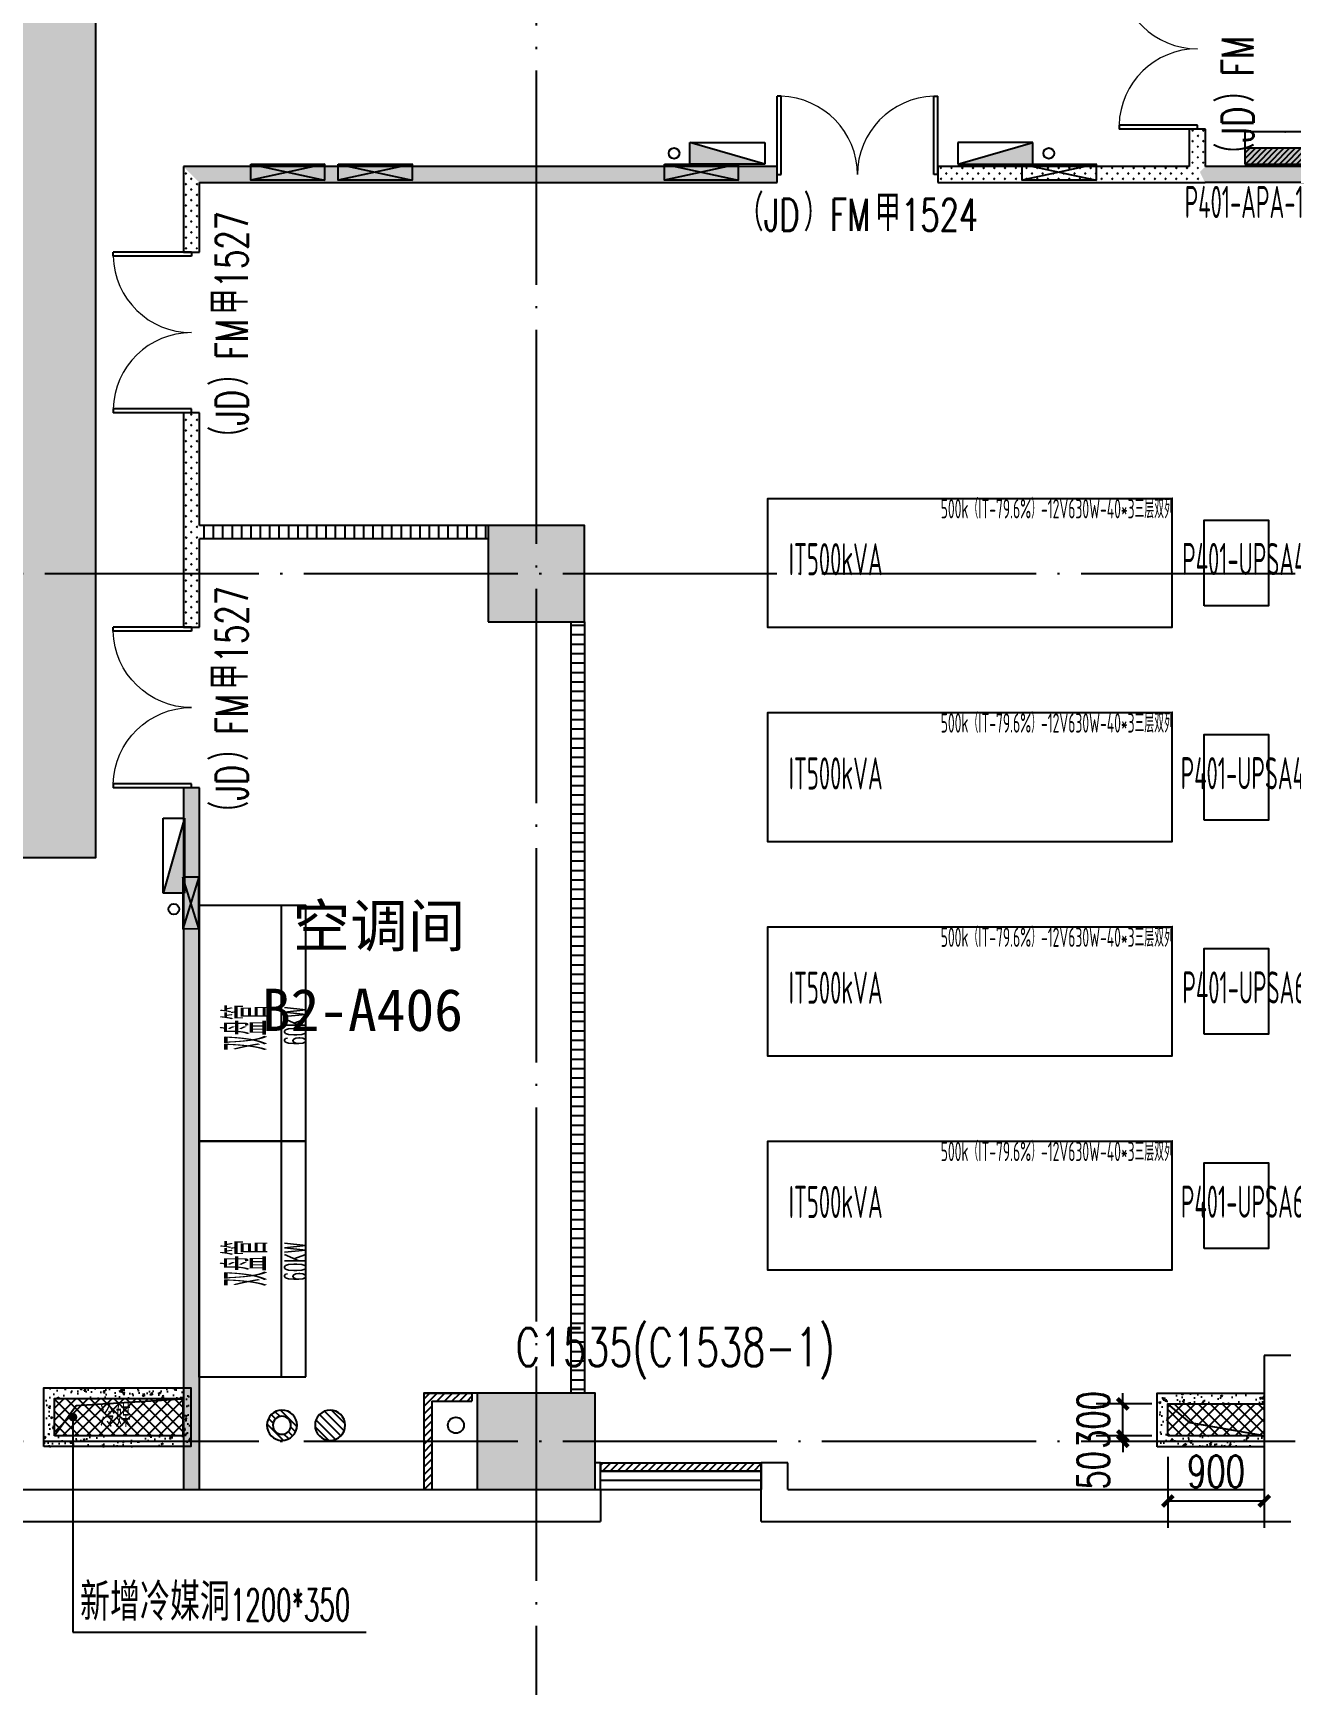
# Model space of a CAD drawing. Extents: x -18502 to 259858, y -468734 to 127958.
# Drawn here: x 4900 to 16650, y -306687 to -291266 of the extents above; entities that cross this region are included whole.
import ezdxf
from ezdxf.enums import TextEntityAlignment as Align

# ---------------------------------------------------------------- set-up
doc = ezdxf.new("R2010")
doc.units = 0
doc.header["$LTSCALE"] = 1000
doc.linetypes.add('参照-弱电底图$0$DOTE', pattern=[2.42, 2, -0.2, 0.02, -0.2])
doc.layers.get('0').update_dxf_attribs({"linetype": 'CONTINUOUS'})
doc.layers.get('Defpoints').update_dxf_attribs({"linetype": 'CONTINUOUS'})
for name, color, linetype in [('参照-弱电底图$0$-暖通提资', 4, 'CONTINUOUS'), ('参照-弱电底图$0$00-新增电气设备', 6, 'CONTINUOUS'), ('参照-弱电底图$0$00-电源设备', 3, 'CONTINUOUS'), ('参照-弱电底图$0$A08-家具设备', 8, 'CONTINUOUS'), ('参照-弱电底图$0$COLUMN', 2, 'CONTINUOUS'), ('参照-弱电底图$0$COOLING', 4, 'CONTINUOUS'), ('参照-弱电底图$0$DIM_LEAD', 3, 'CONTINUOUS'), ('参照-弱电底图$0$DOOR_FIRE_TEXT', 7, 'CONTINUOUS'), ('参照-弱电底图$0$DOTE', 14, '参照-弱电底图$0$DOTE'), ('参照-弱电底图$0$EQUIP-箱柜', 3, 'CONTINUOUS'), ('参照-弱电底图$0$EQUIP_地漏', 7, 'CONTINUOUS'), ('参照-弱电底图$0$EQUIP_消火栓', 7, 'CONTINUOUS'), ('参照-弱电底图$0$PUB_HATCH', 8, 'CONTINUOUS'), ('参照-弱电底图$0$PUB_TEXT', 7, 'CONTINUOUS'), ('参照-弱电底图$0$VPIPE-消防', 1, 'CONTINUOUS'), ('参照-弱电底图$0$VPIPE-雨水', 4, 'CONTINUOUS'), ('参照-弱电底图$0$WALL', 2, 'CONTINUOUS'), ('参照-弱电底图$0$WALL-MOVE', 4, 'CONTINUOUS'), ('参照-弱电底图$0$WINDOW', 4, 'CONTINUOUS'), ('参照-弱电底图$0$WINDOW_TEXT', 7, 'CONTINUOUS'), ('参照-弱电底图$0$图层1-房间名称', 4, 'CONTINUOUS'), ('参照-弱电底图$0$图层1-房间编号', 51, 'CONTINUOUS'), ('参照-弱电底图$0$图层1-电气新变化洞口', 10, 'CONTINUOUS'), ('参照-弱电底图$0$图层1-空调间隔墙', 7, 'CONTINUOUS'), ('参照-弱电底图$0$图层1-钢平台钢梁', 30, 'CONTINUOUS'), ('参照-弱电底图$0$图层1-防火门', 6, 'CONTINUOUS'), ('参照-弱电底图$0$磐龙-图', 7, 'CONTINUOUS'), ('参照-弱电底图$0$空调设备', 3, 'CONTINUOUS'), ('参照-生产网桥架$0$T通信桥架-主', 5, 'CONTINUOUS')]:
    doc.layers.add(name, color=color, linetype=linetype)
doc.styles.add('参照-弱电底图$0$_TCH_DIM', font='SIMPLEX', dxfattribs={"width": 0.8, "bigfont": 'HZTXT.shx'})
doc.styles.add('参照-弱电底图$0$_TCH_DIM_T3_T3', font='SIMPLEX', dxfattribs={"width": 0.49827, "bigfont": 'GBCBIG.shx'})
doc.styles.add('参照-弱电底图$0$_TCH_LABEL', font='COMPLEX', dxfattribs={"bigfont": 'GBCBIG.shx'})
doc.styles.add('参照-弱电底图$0$_TCH_WINDOW', font='SIMPLEX', dxfattribs={"height": 3.5, "bigfont": 'GBCBIG.shx'})
doc.styles.add('参照-弱电底图$0$AEC_DIM_T3', font='SIMPLEX', dxfattribs={"width": 0.705882, "bigfont": 'GBCBIG.shx'})
doc.styles.add('参照-弱电底图$0$AUDIT_D_250910134057-0', font='simhei.ttf', dxfattribs={"width": 0.8})
doc.styles.add('参照-弱电底图$0$HZDX', font='gbenor.shx', dxfattribs={"width": 0.7, "bigfont": 'gbcbig.shx'})
doc.styles.add('参照-弱电底图$0$STANDARD', font='GBENOR', dxfattribs={"bigfont": 'GBCBIG'})
doc.dimstyles.new('参照-弱电底图$0$_AEC_ARCH&&100', dxfattribs={"dimtxt": 297.5, "dimasz": 100, "dimexe": 250, "dimexo": 300, "dimgap": 126.25, "dimtad": 1, "dimdec": 0, "dimzin": 0, "dimdsep": 46, "dimtxsty": '参照-弱电底图$0$AEC_DIM_T3', "dimblk": '参照-弱电底图$0$_ArchTick', "dimcen": 0.09, "dimclrt": 7, "dimazin": 2, "dimtfac": 1, "dimtdec": 0, "dimtix": 1, "dimtmove": 2, "dimatfit": 3, "dimfxl": 100, "dimtolj": 1, "dimtzin": 0, "dimarcsym": 0})
pattern_1 = [(45, (1095025.52, 201318.12), (-50.0000013, 50.0000013), [16, -54.71068]), (135, (1095136.83, 201318.12), (-50.0000013, -50.0000013), [16, -54.71068])]
pattern_2 = [(45, (1095008.53, 201339.68), (-35.3553532, 35.3553532), [])]

# ---------------------------------------------------------------- blocks, each defined once
blk = doc.blocks.new('参照-弱电底图$0$封堵004')
at = {"layer": '参照-弱电底图$0$PUB_HATCH'}
h = blk.add_hatch(dxfattribs=at)
h.set_pattern_fill('普通砖', color=0, scale=20, style=0)
h.set_pattern_definition([(45, (0, 35.9), (-35.3553532, 35.3553532), [])])
h.paths.add_polyline_path([(-1243988, -518062), (-1242488, -518062), (-1242488, -517987), (-1243988, -517987)])
at = {"layer": '参照-弱电底图$0$WALL-MOVE', "color": 0}
for p, q in [((-1243988, -517987), (-1242488, -517987)), ((-1243988, -517987), (-1243988, -518062)), ((-1242488, -517987), (-1242488, -518062)), ((-1243988, -518062), (-1242488, -518062))]:
    blk.add_line(p, q, dxfattribs=at)
blk = doc.blocks.new('参照-弱电底图$0$$TwtSys$00000434')
at = {"color": 0}
for p, q in [((-0.5, 0.5), (-0.5, -0.5)), ((-0.5, -0.5), (0.5, 0.5)), ((0.5, 0.5), (-0.5, 0.5)), ((0.5, -0.5), (0.5, 0.5)), ((-0.5, -0.5), (0.5, -0.5))]:
    blk.add_line(p, q, dxfattribs=at)
blk.add_solid([(0.5, -0.5), (0.5, 0.5), (-0.5, -0.5)], dxfattribs=at)
blk = doc.blocks.new('参照-弱电底图$0$$TwtSys$00000327')
at = {"color": 0}
for p, q in [((-94, -9, 0), (9, 94, 0)), ((-9, -94, 0), (94, 9, 0)), ((12, 55, 0), (42, 84, 0)), ((40, 40, 0), (66, 66, 0)), ((55, 12, 0), (84, 42, 0)), ((-84, -42, 0), (-55, -12, 0)), ((-66, -66, 0), (-40, -40, 0)), ((-42, -84, 0), (-12, -55, 0))]:
    blk.add_line(p, q, dxfattribs=at)
for radius in [94, 56.4]:
    blk.add_circle((0, 0, 0), radius, dxfattribs=at)
blk = doc.blocks.new('参照-弱电底图$0$$TwtSys$00000141')
at = {"color": 0}
for p, q in [((-94, 8), (-10, 92)), ((-94, 8), (-10, 92)), ((-87, -35), (35, 87)), ((-87, -35), (35, 87)), ((-66, -66), (66, 66)), ((-66, -66), (66, 66)), ((-32, -87), (88, 33)), ((-32, -87), (88, 33)), ((11, -92), (92, -11)), ((11, -92), (92, -11))]:
    blk.add_line(p, q, dxfattribs=at)
blk.add_circle((0, 0), 94, dxfattribs=at)
blk.add_circle((0, 0), 94, dxfattribs=at)
blk = doc.blocks.new('参照-弱电底图$0$_ArchTick')
at = {"color": 0, "linetype": 'ByBlock', "const_width": 0.4}
blk.add_lwpolyline([(-0.5, -0.5), (0.5, 0.5)], dxfattribs=at)
blk = doc.blocks.new('*D329')
at = {"layer": 'Defpoints', "color": 0, "transparency": 16777216}
for p in [(15079, -304363), (15651, -304363), (15651, -304413)]:
    blk.add_point(p, dxfattribs=at)
at = {"layer": '参照-弱电底图$0$图层1-电气新变化洞口', "color": 0, "lineweight": -2, "transparency": 16777216}
for p, q in [((15351, -304363), (14829, -304363)), ((15351, -304413), (14829, -304413)), ((15079, -304363), (15079, -304263)), ((15079, -304413), (15079, -304363)), ((15079, -304413), (15079, -304513))]:
    blk.add_line(p, q, dxfattribs=at)
at = {"layer": '参照-弱电底图$0$图层1-电气新变化洞口', "color": 0, "lineweight": -2, "transparency": 16777216, "xscale": 100, "yscale": 100, "zscale": 100}
for p, rotation in [((15079, -304363), 270), ((15079, -304413), 90)]:
    blk.add_blockref('参照-弱电底图$0$_ArchTick', p, dxfattribs=dict(at, rotation=rotation))
at = {"layer": '参照-弱电底图$0$图层1-电气新变化洞口', "color": 7, "transparency": 16777216, "insert": (14804, -304683), "char_height": 297.5, "attachment_point": 5, "rotation": 90, "style": '参照-弱电底图$0$AEC_DIM_T3'}
blk.add_mtext('\\A1;50', dxfattribs=at)
blk = doc.blocks.new('*D330')
at = {"layer": 'Defpoints', "color": 0, "transparency": 16777216}
for p in [(15079, -304063), (15651, -304063), (15651, -304363)]:
    blk.add_point(p, dxfattribs=at)
at = {"layer": '参照-弱电底图$0$图层1-电气新变化洞口', "color": 0, "lineweight": -2, "transparency": 16777216}
for p, q in [((15351, -304063), (14829, -304063)), ((15079, -304063), (15079, -303963)), ((15079, -304363), (15079, -304063)), ((15351, -304363), (14829, -304363)), ((15079, -304363), (15079, -304463))]:
    blk.add_line(p, q, dxfattribs=at)
at = {"layer": '参照-弱电底图$0$图层1-电气新变化洞口', "color": 0, "lineweight": -2, "transparency": 16777216, "xscale": 100, "yscale": 100, "zscale": 100}
for p, rotation in [((15079, -304063), 270), ((15079, -304363), 90)]:
    blk.add_blockref('参照-弱电底图$0$_ArchTick', p, dxfattribs=dict(at, rotation=rotation))
at = {"layer": '参照-弱电底图$0$图层1-电气新变化洞口', "color": 7, "transparency": 16777216, "insert": (14804, -304213), "char_height": 297.5, "attachment_point": 5, "rotation": 90, "style": '参照-弱电底图$0$AEC_DIM_T3'}
blk.add_mtext('\\A1;300', dxfattribs=at)
blk = doc.blocks.new('*D331')
at = {"layer": 'Defpoints', "color": 0, "transparency": 16777216}
for p in [(15500, -304259), (16400, -304259), (16400, -304969)]:
    blk.add_point(p, dxfattribs=at)
at = {"layer": '参照-弱电底图$0$图层1-电气新变化洞口', "color": 0, "lineweight": -2, "transparency": 16777216}
for p, q in [((15500, -304559), (15500, -305219)), ((16400, -304559), (16400, -305219)), ((15500, -304969), (16400, -304969))]:
    blk.add_line(p, q, dxfattribs=at)
at = {"layer": '参照-弱电底图$0$图层1-电气新变化洞口', "color": 0, "lineweight": -2, "transparency": 16777216, "xscale": 100, "yscale": 100, "zscale": 100, "rotation": 180}
blk.add_blockref('参照-弱电底图$0$_ArchTick', (15500, -304969), dxfattribs=at)
at = {"layer": '参照-弱电底图$0$图层1-电气新变化洞口', "color": 0, "lineweight": -2, "transparency": 16777216, "xscale": 100, "yscale": 100, "zscale": 100}
blk.add_blockref('参照-弱电底图$0$_ArchTick', (16400, -304969), dxfattribs=at)
at = {"layer": '参照-弱电底图$0$图层1-电气新变化洞口', "color": 7, "transparency": 16777216, "insert": (15950, -304694), "char_height": 297.5, "attachment_point": 5, "style": '参照-弱电底图$0$AEC_DIM_T3'}
blk.add_mtext('\\A1;900', dxfattribs=at)
blk = doc.blocks.new('参照-弱电底图$0$$TCHSYS$WIN2D')
at = {"color": 0}
for p, q in [((-0.5, 0.5), (0.5, 0.5)), ((-0.5, 0.5), (-0.5, -0.5)), ((0.5, 0.5), (0.5, -0.5)), ((0.5, 0.167), (-0.5, 0.167)), ((0.5, -0.167), (-0.5, -0.167)), ((-0.5, -0.5), (0.5, -0.5))]:
    blk.add_line(p, q, dxfattribs=at)
blk = doc.blocks.new('参照-弱电底图$0$_FZH')
at = {"color": 0}
blk.add_lwpolyline([(-0.5, -0.5), (0.5, -0.5), (0.5, 0.5), (-0.5, 0.5)], close=True, dxfattribs=at)
at = {"layer": '参照-弱电底图$0$PUB_HATCH', "color": 0}
blk.add_solid([(-0.5, -0.5), (0.5, -0.5), (-0.5, 0.5), (0.5, 0.5)], dxfattribs=at)
blk = doc.blocks.new('参照-弱电底图$0$$DorLib2D$00000002')
at = {"color": 0}
for p, q in [((-0.5, 0), (-0.5, 0.4875)), ((-0.475, 0.4875), (-0.5, 0.4875)), ((-0.475, 0), (-0.475, 0.4875)), ((0.475, 0), (0.475, 0.4875)), ((0.475, 0.4875), (0.5, 0.4875)), ((0.5, 0), (0.5, 0.4875)), ((-0.5, 0), (-0.475, 0)), ((0.5, 0), (0.475, 0))]:
    blk.add_line(p, q, dxfattribs=at)
at = {"color": 0, "lineweight": 13}
for centre, start, end in [((-0.4875, 0), 0, 88.53072), ((0.4875, 0), 91.46928, 180)]:
    blk.add_arc(centre, 0.4875, start, end, dxfattribs=at)
blk = doc.blocks.new('参照-弱电底图$0$500K-79.6')
at = {"color": 3}
blk.add_lwpolyline([(-1036371, -507933), (-1040151, -507933), (-1040151, -509133), (-1036371, -509133)], close=True, dxfattribs=at)
at = {"layer": '参照-弱电底图$0$00-新增电气设备', "color": 3}
blk.add_lwpolyline([(-1036071, -508933), (-1036071, -508133), (-1035471, -508133), (-1035471, -508933)], close=True, dxfattribs=at)
at = {"layer": '参照-弱电底图$0$00-新增电气设备', "color": 3, "style": '参照-弱电底图$0$HZDX', "width": 0.6}
blk.add_text('500k（IT-79.6%）-12V630W-40*3三层双列', height=180, rotation=360, dxfattribs=at).set_placement((-1037444, -508117), align=Align.CENTER)
blk = doc.blocks.new('参照-弱电底图$0$20250926.194024998694658')
for p in [(1040232, 516283), (1040232, 514283), (1040232, 512283), (1040232, 510283)]:
    blk.add_blockref('参照-弱电底图$0$500K-79.6', p)
at = {"layer": '参照-弱电底图$0$00-新增电气设备', "color": 0, "style": '参照-弱电底图$0$HZDX', "width": 0.6}
for p in [(718, 7635), (718, 5635), (718, 3635), (718, 1635)]:
    blk.add_text('IT500kVA', height=300, rotation=360, dxfattribs=at).set_placement(p, align=Align.CENTER)
for s, p in [('P401-UPSA4-1-BOX', (4878, 7637)), ('P401-UPSA4-2-BOX', (4878, 5637)), ('P401-UPSA6-1-BOX', (4878, 3637)), ('P401-UPSA6-2-BOX', (4878, 1637))]:
    blk.add_text(s, height=300, dxfattribs=at).set_placement(p, align=Align.CENTER)
blk = doc.blocks.new('*X87')
at = {"color": 0}
for p, q in [((-250, 33), (-183, 100)), ((-250, 68), (-218, 100)), ((-247, 0), (-147, 100)), ((-212, 0), (-112, 100)), ((-177, 0), (-77, 100)), ((-141, 0), (-41, 100)), ((-106, 0), (-6, 100)), ((-71, 0), (29, 100)), ((-35, 0), (65, 100)), ((0, 0), (100, 100)), ((35, 0), (135, 100)), ((71, 0), (171, 100)), ((106, 0), (206, 100)), ((141, 0), (241, 100)), ((177, 0), (250, 73)), ((212, 0), (250, 38)), ((247, 0), (250, 3))]:
    blk.add_line(p, q, dxfattribs=at)
blk = doc.blocks.new('参照-弱电底图$0$$equip$00001414')
for p, q in [((0.75, 0.6), (-0.75, 0.6)), ((-0.75, 0.6), (-0.75, 0)), ((0.75, 0), (0.75, 0.6)), ((-0.75, 0.3), (0.75, 0.3)), ((-0.75, 0), (0.75, 0))]:
    blk.add_line(p, q)
at = {"const_width": 0.3}
blk.add_lwpolyline([(-0.75, 0.15), (0.75, 0.15)], dxfattribs=at)
for p in [(0, 0.6), (-0.75, 0.3), (0, 0), (0.75, 0.3)]:
    blk.add_point(p)
at = {"xscale": 0.0030000000006112, "yscale": 0.0030000000006112, "zscale": 0.0030000000006112}
blk.add_blockref('*X87', (0, 0), dxfattribs=at)
at = {"style": '参照-弱电底图$0$_TCH_LABEL', "flags": 9}
blk.add_attdef('A', (0, 0), '', height=0.00002, dxfattribs=at)
blk = doc.blocks.new('参照-弱电底图$0$zw$4A2B')
at = {"layer": '参照-弱电底图$0$EQUIP-箱柜', "xscale": 500, "yscale": 500, "zscale": 500}
blk.add_blockref('参照-弱电底图$0$$equip$00001414', (16595, 11924), dxfattribs=at)
at = {"layer": '参照-弱电底图$0$00-新增电气设备', "color": 0, "style": '参照-弱电底图$0$HZDX', "width": 0.6}
blk.add_text('P401-APA-1', height=300, rotation=360, dxfattribs=at).set_placement((16213, 11420), align=Align.CENTER)
blk = doc.blocks.new('参照-弱电底图$0$双盘管-60')
at = {"layer": '参照-弱电底图$0$COOLING', "color": 0}
blk.add_line((5237723, -473196), (5237723, -475396), dxfattribs=at)
blk.add_lwpolyline([(5237494, -473196), (5237494, -475396), (5238494, -475396), (5238494, -473196)], close=True, dxfattribs=at)
at = {"layer": '参照-弱电底图$0$COOLING', "color": 0, "style": '参照-弱电底图$0$_TCH_DIM_T3_T3', "width": 0.49827}
for s, height, p in [('双盘管', 400, (5237855, -474043)), ('60KW', 200, (5237494, -474091))]:
    blk.add_text(s, height=height, rotation=630, dxfattribs=at).set_placement(p)

msp = doc.modelspace()

# ---------------------------------------------------------------- hatches: boundary and pattern name
at = {"layer": '参照-弱电底图$0$-暖通提资'}
h = msp.add_hatch(dxfattribs=at)
h.set_pattern_fill('ANSI37', color=0, scale=50)
h.set_pattern_definition([(45, (1095008.53, 201303.95), (-56.126601, 56.126601), []), (135, (1095008.53, 201303.95), (-56.126601, -56.126601), [])])
h.paths.add_polyline_path([(5100.1, -304362.5), (5100.1, -304012.5), (6300, -304012.5), (6300, -304362.5)])
h.paths.add_polyline_path([(50, -289412.5), (400, -289412.5), (400, -291212.5), (50, -291212.5)])
h = msp.add_hatch(dxfattribs=at)
h.set_pattern_fill('ANSI37', color=0, scale=50)
h.set_pattern_definition([(45, (1095008.53, 201303.95), (-56.126601, 56.126601), []), (135, (1095008.53, 201303.95), (-56.126601, -56.126601), [])])
h.paths.add_polyline_path([(5100.1, -304362.5), (5100.1, -304012.5), (6300, -304012.5), (6300, -304362.5)])
h.paths.add_polyline_path([(50, -289412.5), (50, -291212.5), (400, -291212.5), (400, -289412.5)])
h = msp.add_hatch(dxfattribs=at)
h.set_pattern_fill('AR-CONC', color=0, scale=100)
h.set_pattern_definition([(50, (1095008.53, 201303.78), (182.184669, -15.939086), [19.05, -209.55]), (355, (1095008.53, 201303.78), (-35.242826, 191.056643), [15.24, -167.64]), (100.451, (1095023.71, 201302.45), (146.942502, 175.116688), [16.19, -178.09]), (46.1842, (1095008.53, 201354.58), (271.07904, -42.04233), [28.575, -314.325]), (96.6356, (1095031.12, 201351.07), (237.404234, 247.425556), [24.285, -267.135]), (351.184, (1095008.53, 201354.58), (237.404606, 247.42512), [22.86, -251.46]), (21, (1095033.93, 201341.88), (151.61488, -102.265519), [19.05, -209.55]), (326, (1095033.93, 201341.88), (61.802028, 184.187966), [15.24, -167.64]), (71.4514, (1095046.56, 201333.35), (213.41649, 81.922858), [16.19, -178.09]), (37.5, (1095008.53, 201303.78), (3.0886033, 84.555039), [0, -165.608, 0, -170.18, 0, -168.275]), (7.5, (1095008.53, 201303.78), (66.8196625, 100.180575), [0, -97.028, 0, -161.798, 0, -64.135]), (327.5, (1094951.886, 201303.78), (135.590595, -5.728744), [0, -63.5, 0, -198.12, 0, -262.89]), (317.5, (1094926.49, 201303.78), (148.129181, 25.426491), [0, -82.55, 0, -131.572, 0, -186.69])])
h.paths.add_polyline_path([(5000.1, -304462.5), (5000.1, -303912.5), (6375, -303912.5), (6375, -304462.5)])
h.paths.add_polyline_path([(5100.1, -304362.5), (5100.1, -304012.5), (6300, -304012.5), (6300, -304362.5)], flags=16)
at = {"layer": '参照-弱电底图$0$PUB_HATCH'}
h = msp.add_hatch(dxfattribs=at)
h.set_pattern_fill('石膏板', color=8, scale=20, style=0)
h.set_pattern_definition(pattern_1)
h.paths.add_polyline_path([(15850.3, -292512.7), (15850.3, -292162.7), (15700.3, -292162.7), (15700.3, -292512.7), (15799.3, -292562.7)])
h = msp.add_hatch(dxfattribs=at)
h.set_pattern_fill('石膏板', color=8, scale=20, style=0)
h.set_pattern_definition(pattern_1)
h.paths.add_polyline_path([(6305, -292512.7), (6305, -293312.7), (6455, -293312.7), (6455, -292662.7)])
h = msp.add_hatch(dxfattribs=at)
h.set_pattern_fill('石膏板', color=8, scale=20, style=0)
h.set_pattern_definition(pattern_1)
h.paths.add_polyline_path([(6455, -292662.7), (11850.4, -292662.7), (11850.4, -292512.7), (6305, -292512.7)])
h = msp.add_hatch(dxfattribs=at)
h.set_pattern_fill('石膏板', color=8, scale=20, style=0)
h.set_pattern_definition(pattern_1)
h.paths.add_polyline_path([(15700.3, -292512.7), (13350.4, -292512.7), (13350.4, -292662.7), (15847.3, -292662.7), (15799.3, -292562.7)])
h = msp.add_hatch(dxfattribs=at)
h.set_pattern_fill('石膏板', color=8, scale=20, style=0)
h.set_pattern_definition(pattern_1)
h.paths.add_polyline_path([(38400, -292587.7), (38325, -292512.7), (15850.3, -292512.7), (15799.3, -292562.7), (15847.3, -292662.7), (38325, -292662.7)])
h = msp.add_hatch(dxfattribs=at)
h.set_pattern_fill('石膏板', color=8, scale=20, style=0)
h.set_pattern_definition(pattern_1)
h.paths.add_polyline_path([(6455, -295862.7), (6455, -294812.7), (6305, -294812.7), (6305, -295987.7), (6405, -295946)])
h = msp.add_hatch(dxfattribs=at)
h.set_pattern_fill('石膏板', color=8, scale=20, style=0)
h.set_pattern_definition(pattern_1)
h.paths.add_polyline_path([(6305, -295987.7), (6305, -296812.7), (6455, -296812.7), (6455, -295987.7), (6405, -295946)])
h = msp.add_hatch(dxfattribs=at)
h.set_pattern_fill('石膏板', color=8, scale=20, style=0)
h.set_pattern_definition(pattern_1)
h.paths.add_polyline_path([(6455, -304862.7), (6455, -298312.7), (6305, -298312.7), (6305, -304862.7)])
h = msp.add_hatch(dxfattribs=at)
h.set_pattern_fill('普通砖', color=8, scale=20, style=0)
h.set_pattern_definition(pattern_2)
h.paths.add_polyline_path([(8550.5, -303962.7), (8625.5, -304037.7), (9000, -304037.7), (9000, -303962.7)])
h = msp.add_hatch(dxfattribs=at)
h.set_pattern_fill('普通砖', color=8, scale=20, style=0)
h.set_pattern_definition(pattern_2)
h.paths.add_polyline_path([(8625.5, -304037.7), (8550.5, -303962.7), (8550.5, -304862.7), (8625.5, -304862.7)])
at = {"layer": '参照-弱电底图$0$图层1-电气新变化洞口'}
h = msp.add_hatch(dxfattribs=at)
h.set_pattern_fill('AR-CONC', color=0, scale=100)
h.set_pattern_definition([(50, (1280189.01, -131964.78), (182.184669, -15.939086), [19.05, -209.55]), (355, (1280189.01, -131964.78), (-35.242826, 191.056643), [15.24, -167.64]), (100.451, (1280204.2, -131966.1), (146.942502, 175.116688), [16.19, -178.09]), (46.1842, (1280189, -131913.98), (271.07904, -42.042328), [28.575, -314.325]), (96.6356, (1280211.6, -131917.48), (237.404234, 247.425556), [24.285, -267.135]), (351.184, (1280189, -131913.98), (237.404606, 247.42512), [22.86, -251.46]), (21, (1280214.41, -131926.68), (151.61488, -102.265519), [19.05, -209.55]), (326, (1280214.41, -131926.68), (61.802028, 184.187966), [15.24, -167.64]), (71.4514, (1280227.04, -131935.2), (213.41649, 81.922858), [16.19, -178.09]), (37.5, (1280189.01, -131964.78), (3.0886033, 84.555039), [0, -165.608, 0, -170.18, 0, -168.275]), (7.5, (1280189.01, -131964.78), (66.8196625, 100.180575), [0, -97.028, 0, -161.798, 0, -64.135]), (327.5, (1280132.37, -131964.78), (135.590595, -5.728744), [0, -63.5, 0, -198.12, 0, -262.89]), (317.5, (1280106.97, -131964.78), (148.129181, 25.426491), [0, -82.55, 0, -131.572, 0, -186.69])])
h.paths.add_polyline_path([(15400, -304462.7), (15400, -303962.7), (16400, -303962.7), (16400, -304462.7)])
h.paths.add_polyline_path([(15500, -304362.7), (15500, -304062.7), (16400, -304062.7), (16400, -304362.7)], flags=16)
h = msp.add_hatch(dxfattribs=at)
h.set_pattern_fill('ANSI37', color=0, scale=50)
h.set_pattern_definition([(45, (1280189.01, -131964.78), (-56.126601, 56.126601), []), (135, (1280189.01, -131964.78), (-56.126601, -56.126601), [])])
h.paths.add_polyline_path([(15500, -304362.7), (15500, -304062.7), (16400, -304062.7), (16400, -304362.7)])
at = {"layer": '参照-生产网桥架$0$T通信桥架-主'}
h = msp.add_hatch(dxfattribs=at)
h.set_pattern_fill('HONEY', color=256, scale=100, angle=-90)
h.set_pattern_definition([(270, (-55387.44, -465576.2), (137.4815, -238.125), [158.75, -317.5]), (30, (-55387.44, -465576.2), (137.48155, 238.12497), [158.75, -317.5]), (330, (-55387.44, -465576.2), (274.96305, -3e-05), [-317.5, 158.75])])
h.paths.add_polyline_path([(5487.5, -274212.8), (4687.5, -274212.8), (4687.5, -298962.8), (5487.5, -298962.8)])

# ---------------------------------------------------------------- linework, layer by layer
at = {"layer": '参照-弱电底图$0$-暖通提资', "color": 0}
for points in [[(5000.1, -304462.5), (5000.1, -303912.5), (6375, -303912.5), (6375, -304462.5)], [(5100.1, -304362.5), (5100.1, -304012.5), (6300, -304012.5), (6300, -304362.5)]]:
    msp.add_lwpolyline(points, close=True, dxfattribs=at)
msp.add_lwpolyline([(6300, -304018.8), (5301.6, -304080), (5100.1, -304362.5)], dxfattribs=at)
at = {"layer": '参照-弱电底图$0$A08-家具设备', "color": 8}
msp.add_lwpolyline([(9150, -303962.7), (8550.5, -303962.7), (8550.5, -304862.7)], dxfattribs=at)
at = {"layer": '参照-弱电底图$0$DIM_LEAD', "color": 0}
for p, q in [((5273.2, -304186.9), (5273.2, -306193)), ((5273.2, -306193), (8012.1, -306193))]:
    msp.add_line(p, q, dxfattribs=at)
at = {"layer": '参照-弱电底图$0$DIM_LEAD', "color": 0, "const_width": 40}
msp.add_lwpolyline([(5273.2, -304166.9, 1), (5273.2, -304206.9, 1)], format="xyb", close=True, dxfattribs=at)
at = {"layer": '参照-弱电底图$0$DOTE', "color": 8}
for p, q in [((9600, -245635.4), (9600, -308147.8)), ((9600, -245635.4), (9600, -308147.8)), ((-4670.9, -296312.7), (81207.9, -296312.7)), ((-4670.9, -296312.7), (81118.8, -296312.7)), ((-4670.9, -304412.7), (81207.9, -304412.7)), ((-4670.9, -304412.7), (81118.8, -304412.7))]:
    msp.add_line(p, q, dxfattribs=at)
at = {"layer": '参照-弱电底图$0$PUB_HATCH', "color": 8}
for p, q in [((6498.8, -295987.7), (6498.8, -295862.7)), ((6586.5, -295987.7), (6586.5, -295862.7)), ((6674.2, -295987.7), (6674.2, -295862.7)), ((6761.9, -295987.7), (6761.9, -295862.7)), ((6849.6, -295987.7), (6849.6, -295862.7)), ((6937.3, -295987.7), (6937.3, -295862.7)), ((7025, -295987.7), (7025, -295862.7)), ((7112.7, -295987.7), (7112.7, -295862.7)), ((7200.4, -295987.7), (7200.4, -295862.7)), ((7288.1, -295987.7), (7288.1, -295862.7)), ((7375.8, -295987.7), (7375.8, -295862.7)), ((7463.5, -295987.7), (7463.5, -295862.7)), ((7551.2, -295987.7), (7551.2, -295862.7)), ((7638.8, -295987.7), (7638.8, -295862.7)), ((7726.5, -295987.7), (7726.5, -295862.7)), ((7814.2, -295987.7), (7814.2, -295862.7)), ((7901.9, -295987.7), (7901.9, -295862.7)), ((7989.6, -295987.7), (7989.6, -295862.7)), ((8077.3, -295987.7), (8077.3, -295862.7)), ((8165, -295987.7), (8165, -295862.7)), ((8252.7, -295987.7), (8252.7, -295862.7)), ((8340.4, -295987.7), (8340.4, -295862.7)), ((8428.1, -295987.7), (8428.1, -295862.7)), ((8515.8, -295987.7), (8515.8, -295862.7)), ((8603.5, -295987.7), (8603.5, -295862.7)), ((8691.2, -295987.7), (8691.2, -295862.7)), ((8778.8, -295987.7), (8778.8, -295862.7)), ((8866.5, -295987.7), (8866.5, -295862.7)), ((8954.2, -295987.7), (8954.2, -295862.7)), ((9041.9, -295987.7), (9041.9, -295862.7)), ((9129.6, -295987.7), (9129.6, -295862.7)), ((10050, -296796.9), (9925, -296796.9)), ((10050, -296884.9), (9925, -296884.9)), ((10050, -296973), (9925, -296973)), ((10050, -297061), (9925, -297061)), ((10050, -297149.1), (9925, -297149.1)), ((10050, -297237.1), (9925, -297237.1)), ((10050, -297325.2), (9925, -297325.2)), ((10050, -297413.2), (9925, -297413.2)), ((10050, -297501.2), (9925, -297501.2)), ((10050, -297589.3), (9925, -297589.3)), ((10050, -297677.3), (9925, -297677.3)), ((10050, -297765.4), (9925, -297765.4)), ((10050, -297853.4), (9925, -297853.4)), ((10050, -297941.5), (9925, -297941.5)), ((10050, -298029.5), (9925, -298029.5)), ((10050, -298117.6), (9925, -298117.6)), ((10050, -298205.6), (9925, -298205.6)), ((10050, -298293.6), (9925, -298293.6)), ((10050, -298381.7), (9925, -298381.7)), ((10050, -298469.7), (9925, -298469.7)), ((10050, -298557.8), (9925, -298557.8)), ((10050, -298645.8), (9925, -298645.8)), ((10050, -298733.9), (9925, -298733.9)), ((10050, -298821.9), (9925, -298821.9)), ((10050, -298909.9), (9925, -298909.9)), ((10050, -298998), (9925, -298998)), ((10050, -299086), (9925, -299086)), ((10050, -299174.1), (9925, -299174.1)), ((10050, -299262.1), (9925, -299262.1)), ((10050, -299350.2), (9925, -299350.2)), ((10050, -299438.2), (9925, -299438.2)), ((10050, -299526.2), (9925, -299526.2)), ((10050, -299614.3), (9925, -299614.3)), ((10050, -299702.3), (9925, -299702.3)), ((10050, -299790.4), (9925, -299790.4)), ((10050, -299878.4), (9925, -299878.4)), ((10050, -299966.5), (9925, -299966.5)), ((10050, -300054.5), (9925, -300054.5)), ((10050, -300142.6), (9925, -300142.6)), ((10050, -300230.6), (9925, -300230.6)), ((10050, -300318.6), (9925, -300318.6)), ((10050, -300406.7), (9925, -300406.7)), ((10050, -300494.7), (9925, -300494.7)), ((10050, -300582.8), (9925, -300582.8)), ((10050, -300670.8), (9925, -300670.8)), ((10050, -300758.9), (9925, -300758.9)), ((10050, -300846.9), (9925, -300846.9)), ((10050, -300934.9), (9925, -300934.9)), ((10050, -301023), (9925, -301023)), ((10050, -301111), (9925, -301111)), ((10050, -301199.1), (9925, -301199.1)), ((10050, -301287.1), (9925, -301287.1)), ((10050, -301375.2), (9925, -301375.2)), ((10050, -301463.2), (9925, -301463.2)), ((10050, -301551.2), (9925, -301551.2)), ((10050, -301639.3), (9925, -301639.3)), ((10050, -301727.3), (9925, -301727.3)), ((10050, -301815.4), (9925, -301815.4)), ((10050, -301903.4), (9925, -301903.4)), ((10050, -301991.5), (9925, -301991.5)), ((10050, -302079.5), (9925, -302079.5)), ((10050, -302167.6), (9925, -302167.6)), ((10050, -302255.6), (9925, -302255.6)), ((10050, -302343.6), (9925, -302343.6)), ((10050, -302431.7), (9925, -302431.7)), ((10050, -302519.7), (9925, -302519.7)), ((10050, -302607.8), (9925, -302607.8)), ((10050, -302695.8), (9925, -302695.8)), ((10050, -302783.9), (9925, -302783.9)), ((10050, -302871.9), (9925, -302871.9)), ((10050, -302959.9), (9925, -302959.9)), ((10050, -303048), (9925, -303048)), ((10050, -303136), (9925, -303136)), ((10050, -303224.1), (9925, -303224.1)), ((10050, -303312.1), (9925, -303312.1)), ((10050, -303400.2), (9925, -303400.2)), ((10050, -303488.2), (9925, -303488.2)), ((10050, -303576.2), (9925, -303576.2)), ((10050, -303664.3), (9925, -303664.3)), ((10050, -303752.3), (9925, -303752.3)), ((10050, -303840.4), (9925, -303840.4)), ((10050, -303928.4), (9925, -303928.4))]:
    msp.add_line(p, q, dxfattribs=at)
at = {"layer": '参照-弱电底图$0$VPIPE-消防', "color": 0}
for centre in [(10887.4, -292388.7), (14387.5, -292388.7), (6215, -299444.5)]:
    msp.add_circle(centre, 50, dxfattribs=at)
at = {"layer": '参照-弱电底图$0$VPIPE-雨水', "color": 0}
msp.add_circle((8850, -304262.7), 75, dxfattribs=at)
at = {"layer": '参照-弱电底图$0$WALL', "color": 8}
for p, q in [((16400, -303612.7), (16400, -303862.7)), ((16650, -303612.7), (16400, -303612.7)), ((16400, -303862.7), (16400, -304862.7)), ((10200, -304612.7), (10150, -304612.7)), ((10200, -304862.7), (10200, -304612.7)), ((11950, -304612.7), (11700, -304612.7)), ((11700, -304612.7), (11700, -304862.7)), ((11950, -304862.6), (11950, -304612.7)), ((3875, -304862.7), (6455, -304862.7)), ((6455, -304862.7), (8625.5, -304862.7)), ((8625.5, -304862.7), (9050, -304862.7)), ((10150, -304862.7), (10200, -304862.7)), ((10150, -304862.7), (10200, -304862.7)), ((10150, -304862.7), (10200, -304862.7)), ((10200, -304862.7), (10200, -305162.7)), ((11700, -305162.6), (11700, -304862.7)), ((11950, -304862.6), (16400, -304862.7)), ((3775, -305162.7), (6455, -305162.7)), ((6455, -305162.7), (8625.5, -305162.7)), ((8625.5, -305162.7), (9600, -305162.7)), ((9600, -305162.7), (10200, -305162.7)), ((11700, -305162.6), (16650, -305162.7))]:
    msp.add_line(p, q, dxfattribs=at)
at = {"layer": '参照-弱电底图$0$WALL-MOVE', "color": 8}
for p, q in [((15850.3, -292162.7), (15700.3, -292162.7)), ((15700.3, -292162.7), (15700.3, -292512.7)), ((15850.3, -292512.7), (15850.3, -292162.7)), ((6305, -292512.7), (6305, -293312.7)), ((11850.4, -292512.7), (6305, -292512.7)), ((11850.4, -292662.7), (11850.4, -292512.7)), ((15700.3, -292512.7), (13350.4, -292512.7)), ((13350.4, -292512.7), (13350.4, -292662.7)), ((38325, -292512.7), (15850.3, -292512.7)), ((6455, -293312.7), (6455, -292662.7)), ((6455, -292662.7), (11850.4, -292662.7)), ((13350.4, -292662.7), (15847.3, -292662.7)), ((38325, -292662.7), (15847.3, -292662.7)), ((6305, -293312.7), (6455, -293312.7)), ((6455, -294812.7), (6305, -294812.7)), ((6305, -294812.7), (6305, -295987.7)), ((6455, -295862.7), (6455, -294812.7)), ((6305, -295987.7), (6305, -296812.7)), ((6455, -296812.7), (6455, -295987.7)), ((6305, -296812.7), (6455, -296812.7)), ((6455, -298312.7), (6305, -298312.7)), ((6305, -298312.7), (6305, -304862.7)), ((6455, -304862.7), (6455, -298312.7)), ((8550.5, -303962.7), (9000, -303962.7)), ((8550.5, -303962.7), (8550.5, -304862.7)), ((8625.5, -304037.7), (9000, -304037.7)), ((8625.5, -304037.7), (8625.5, -304862.7)), ((9000, -303962.7), (9000, -304037.7))]:
    msp.add_line(p, q, dxfattribs=at)
at = {"layer": '参照-弱电底图$0$图层1-电气新变化洞口', "color": 0}
msp.add_line((15500, -304062.7), (16400, -304062.7), dxfattribs=at)
for points in [[(15400, -304462.7), (15400, -303962.7), (16400, -303962.7), (16400, -304462.7)], [(15500, -304362.7), (15500, -304062.7), (16400, -304062.7), (16400, -304362.7)]]:
    msp.add_lwpolyline(points, close=True, dxfattribs=at)
msp.add_lwpolyline([(16400, -304362.7), (15708.1, -304240.5), (15500, -304062.7)], dxfattribs=at)
at = {"layer": '参照-弱电底图$0$图层1-空调间隔墙', "color": 8}
for p, q in [((9150, -295862.7), (6455, -295862.7)), ((9150, -295987.7), (6455, -295987.7)), ((9925, -296762.7), (9925, -303962.7)), ((10050, -296762.7), (10050, -303962.7))]:
    msp.add_line(p, q, dxfattribs=at)
at = {"layer": '参照-弱电底图$0$磐龙-图', "color": 0}
for p, q in [((7623.5, -292488.7), (6933.5, -292638.7)), ((6933.5, -292488.7), (7623.5, -292638.7)), ((8441.7, -292488.7), (7751.7, -292638.7)), ((7751.7, -292488.7), (8441.7, -292638.7)), ((11487.6, -292488.7), (10797.6, -292638.7)), ((10797.6, -292488.7), (11487.6, -292638.7)), ((14830.7, -292488.7), (14140.7, -292638.7)), ((14140.7, -292488.7), (14830.7, -292638.7)), ((6450, -299146.9), (6300, -299627)), ((6450, -299626.9), (6300, -299147))]:
    msp.add_line(p, q, dxfattribs=at)
for points in [[(6933.5, -292488.7), (7623.5, -292488.7), (7623.5, -292638.7), (6933.5, -292638.7)], [(7751.7, -292488.7), (8441.7, -292488.7), (8441.7, -292638.7), (7751.7, -292638.7)], [(10797.6, -292488.7), (11487.6, -292488.7), (11487.6, -292638.7), (10797.6, -292638.7)], [(14140.7, -292488.7), (14830.7, -292488.7), (14830.7, -292638.7), (14140.7, -292638.7)], [(6300, -299147), (6300, -299627), (6450, -299626.9), (6450, -299146.9)]]:
    msp.add_lwpolyline(points, close=True, dxfattribs=at)
at = {"layer": '参照-生产网桥架$0$T通信桥架-主', "color": 5}
msp.add_lwpolyline([(5487.5, -274212.8), (4687.5, -274212.8), (4687.5, -298962.8), (5487.5, -298962.8)], close=True, dxfattribs=at)

# ---------------------------------------------------------------- block references
at = {"layer": '参照-弱电底图$0$00-电源设备', "color": 0}
for name, p in [('参照-弱电底图$0$zw$4A2B', (0, -304412.8)), ('参照-弱电底图$0$20250926.194024998694658', (11679.4, -303962.8))]:
    msp.add_blockref(name, p, dxfattribs=at)
at = {"layer": '参照-弱电底图$0$COLUMN', "color": 8}
for p, xscale, yscale, zscale in [((9600, -296312.7), 900, 900, 900), ((9600, -304412.7), 1100.000000027707, 899.999987234245, 899.999987234245)]:
    msp.add_blockref('参照-弱电底图$0$_FZH', p, dxfattribs=dict(at, xscale=xscale, yscale=yscale, zscale=zscale))
at = {"layer": '参照-弱电底图$0$EQUIP_地漏', "color": 8, "xscale": -1.5, "yscale": 1.5, "zscale": 1.5}
for name, p in [('参照-弱电底图$0$$TwtSys$00000327', (7225, -304262.7)), ('参照-弱电底图$0$$TwtSys$00000141', (7675, -304262.7))]:
    msp.add_blockref(name, p, dxfattribs=at)
at = {"layer": '参照-弱电底图$0$EQUIP_消火栓', "color": 8, "yscale": 200, "zscale": 700}
for p, xscale in [((11385.7, -292388.7), -700), ((13889.1, -292388.7), 700)]:
    msp.add_blockref('参照-弱电底图$0$$TwtSys$00000434', p, dxfattribs=dict(at, xscale=xscale))
at = {"layer": '参照-弱电底图$0$EQUIP_消火栓', "color": 8, "xscale": -700.0000000000023, "yscale": 200.0000000000011, "zscale": 700, "rotation": 90}
msp.add_blockref('参照-弱电底图$0$$TwtSys$00000434', (6215, -298946.1), dxfattribs=at)
at = {"layer": '参照-弱电底图$0$WINDOW', "color": 8}
ref = msp.add_blockref('参照-弱电底图$0$$TCHSYS$WIN2D', (10950, -304737.7), dxfattribs=dict(at, xscale=1500, yscale=-250, zscale=1500))
ref.add_attrib('A', 'C1535(C1538-1)', (9408, -303712.4), dxfattribs={"layer": '参照-弱电底图$0$WINDOW_TEXT', "height": 357, "style": '参照-弱电底图$0$_TCH_WINDOW', "width": 0.705882})
at = {"layer": '参照-弱电底图$0$图层1-钢平台钢梁', "color": 8}
msp.add_blockref('参照-弱电底图$0$封堵004', (1254187.5, 213374.4), dxfattribs=at)
at = {"layer": '参照-弱电底图$0$图层1-防火门', "color": 8, "yscale": -1500, "zscale": 150}
for p, xscale, rotation in [((15775.3, -291412.7), -1500, 269.9999999987209), ((12600.4, -292587.7), -1500, 180.0000000000533), ((6380, -294062.7), -1500, 270.0000000011), ((6380, -297562.7), 1500, 270.0000000010958)]:
    msp.add_blockref('参照-弱电底图$0$$DorLib2D$00000002', p, dxfattribs=dict(at, xscale=xscale, rotation=rotation))
at = {"layer": '参照-弱电底图$0$空调设备', "color": 8, "rotation": 180}
for p in [(5244943.5, -774808.2), (5244943.5, -777008.2)]:
    msp.add_blockref('参照-弱电底图$0$双盘管-60', p, dxfattribs=at)

# ---------------------------------------------------------------- texts
at = {"layer": '参照-弱电底图$0$-暖通提资', "color": 0, "style": '参照-弱电底图$0$STANDARD'}
msp.add_text('冷媒', height=200, rotation=1080, dxfattribs=at).set_placement((5526.4, -304280.2))
at = {"layer": '参照-弱电底图$0$DOOR_FIRE_TEXT', "color": 8, "style": '参照-弱电底图$0$_TCH_WINDOW', "width": 0.705882}
for s, p in [('FM', (16300.3, -291669.8)), ('JD', (16300.3, -292285.5)), ('1527', (6905, -293649)), ('FM', (6905, -294314.8)), ('JD', (6905, -294930.5)), ('1527', (6905, -297149.1)), ('FM', (6905, -297814.9)), ('JD', (6905, -298430.6))]:
    msp.add_text(s, height=297.5, rotation=90, dxfattribs=at).set_placement(p)
at = {"layer": '参照-弱电底图$0$DOOR_FIRE_TEXT', "color": 8, "style": '参照-弱电底图$0$_TCH_WINDOW'}
for s, p in [('）', (16300.3, -291915.5)), ('（', (16300.3, -292531.3)), ('甲', (6905, -293894.8)), ('）', (6905, -294560.5)), ('（', (6905, -295176.3)), ('甲', (6905, -297394.9)), ('）', (6905, -298060.6)), ('（', (6905, -298676.4))]:
    msp.add_text(s, height=337.6, rotation=90, dxfattribs=at).set_placement(p)
for s, p in [('（', (11481.8, -293112.7)), ('）', (12097.6, -293112.7)), ('甲', (12763.3, -293112.7))]:
    msp.add_text(s, height=337.6, dxfattribs=at).set_placement(p)
at = {"layer": '参照-弱电底图$0$DOOR_FIRE_TEXT', "color": 8, "style": '参照-弱电底图$0$_TCH_WINDOW', "width": 0.705882}
for s, p in [('JD', (11727.6, -293112.7)), ('FM', (12343.3, -293112.7)), ('1524', (13009, -293112.7))]:
    msp.add_text(s, height=297.5, dxfattribs=at).set_placement(p)
at = {"layer": '参照-弱电底图$0$PUB_TEXT', "color": 0, "style": '参照-弱电底图$0$_TCH_DIM'}
for s, height, width, p in [('新增冷媒洞', 350, 0.8, (5339.1, -306088)), ('1200*350', 297.5, 0.564706, (6739.1, -306088))]:
    msp.add_text(s, height=height, dxfattribs=dict(at, width=width)).set_placement(p)
at = {"layer": '参照-弱电底图$0$图层1-房间名称', "color": 8, "style": '参照-弱电底图$0$AUDIT_D_250910134057-0'}
msp.add_text('空调间', height=394.3, dxfattribs=at).set_placement((7325.7, -299797.1))
at = {"layer": '参照-弱电底图$0$图层1-房间编号', "color": 8, "style": '参照-弱电底图$0$AUDIT_D_250910134057-0'}
msp.add_text('B2-A406', height=394.3, dxfattribs=at).set_placement((7037.8, -300582))

# ---------------------------------------------------------------- dimensions: what is measured, and where the dimension line sits
at = {"layer": '参照-弱电底图$0$图层1-电气新变化洞口', "color": 0}
for p1, p2, distance, picture, middle in [((15651.4, -304362.7), (15651.4, -304062.7), 571.9, '*D330', (14804.5, -304212.7)), ((15500, -304258.9), (16400, -304258.9), -710.3, '*D331', (15950, -304694.2))]:
    dim = msp.add_aligned_dim(p1=p1, p2=p2, distance=distance, dimstyle='参照-弱电底图$0$_AEC_ARCH&&100', dxfattribs=at)
    dim.commit()
    dim.dimension.update_dxf_attribs({"geometry": picture, "text_midpoint": middle})
dim = msp.add_linear_dim(base=(15079.5, -304362.7), p1=(15651.4, -304412.8), p2=(15651.4, -304362.7), angle=90, dimstyle='参照-弱电底图$0$_AEC_ARCH&&100', dxfattribs=at)
dim.commit()
dim.dimension.update_dxf_attribs({"geometry": '*D329', "text_midpoint": (14804.5, -304682.8), "dimtype": 161})

doc.saveas('drawing.dxf')
